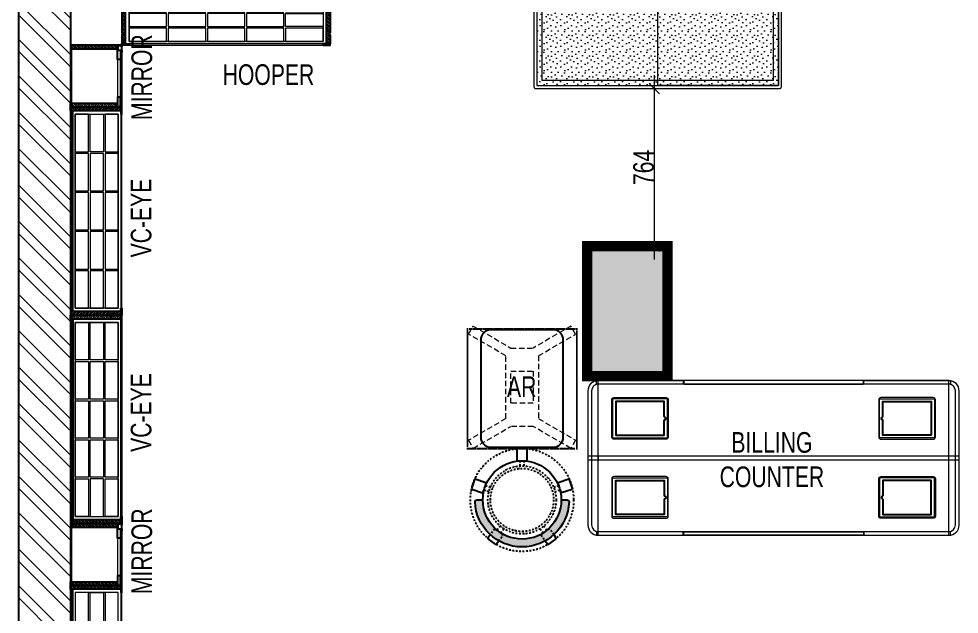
# Model space of a CAD drawing. Header units: feet. Extents: x 9895686 to 9903211, y -6853034 to -6842446.
# Drawn here: x 9895686 to 9900245, y -6848220 to -6845333 of the extents above; entities that cross this region are included whole.
import ezdxf

# ---------------------------------------------------------------- set-up
doc = ezdxf.new("R2010")
doc.units = ezdxf.units.FT
doc.header["$LTSCALE"] = 33
doc.header["$MEASUREMENT"] = 0
doc.header["$PDMODE"] = 3
doc.header["$PDSIZE"] = -1
for name, pattern in [('ACAD_ISO03W100', [30, 12, -18]), ('DASHDOT2', [0.5, 0.25, -0.125, 0, -0.125]), ('DOT', [0.25, 0, -0.25]), ('DOT2', [0.125, 0, -0.125]), ('HIDDEN2', [4.7624999999999975, 3.174999999999998, -1.587499999999999]), ('HIDDENX2', [0.75, 0.5, -0.25])]:
    doc.linetypes.add(name, pattern=pattern)
doc.layers.add('A-WALL', color=1, linetype='Continuous')
doc.layers.add('column', color=10, linetype='Continuous')
for name, color, linetype, lineweight in [('A-WALL HATCH', 251, 'Continuous', 5), ('column hatch', 5, 'Continuous', 0), ('HATCH', 9, 'Continuous', 9), ('LENS-HATCH', 251, 'Continuous', 5), ('LENS-TEXT', 31, 'Continuous', 5), ('LENS_DIMENSION', 193, 'Continuous', 0), ('LENS_TEXT', 31, 'Continuous', 5), ('LK-FF&E FLOOR', 1, 'Continuous', 9), ('LK-FF&E WALL', 1, 'Continuous', 9), ('LK-MIRROR', 133, 'Continuous', 13), ('LN-ELEVATION-1', 81, 'Continuous', 25), ('LN-ELEVATION-2', 103, 'Continuous', 20), ('LN-ELEVATION-3', 125, 'Continuous', 18), ('LN-ELEVATION-4', 145, 'Continuous', 13), ('LN-ELEVATION-5', 167, 'Continuous', 5), ('LN-HATCH', 251, 'Continuous', 0), ('PLANO-TXT', 252, 'Continuous', 5)]:
    doc.layers.add(name, color=color, linetype=linetype, lineweight=lineweight)
doc.styles.add('LK TXT', font='GILC____.TTF', dxfattribs={"height": 100})
doc.styles.get("Standard").update_dxf_attribs({"font": 'GILC____.TTF'})
doc.dimstyles.new('100MM', dxfattribs={"dimtxt": 100, "dimasz": 50, "dimexe": 65, "dimexo": 65, "dimtad": 1, "dimdec": 0, "dimtxsty": 'Standard', "dimblk": 'OBLIQUE', "dimcen": 2.5, "dimdle": 65, "dimclrd": 256, "dimclre": 256, "dimclrt": 1, "dimadec": 0, "dimazin": 0, "dimtfac": 1, "dimtdec": 0, "dimtmove": 1, "dimatfit": 3, "dimfxl": 1, "dimlwd": -1, "dimlwe": -1, "dimarcsym": 0})
pattern_1 = [(45, (7858558.917008298, 3503823.203216763), (-4.490128060534575, 4.490128060534575), [])]
pattern_2 = [(45, (7858054.083674966, 3504049.203216764), (-4.490128060534575, 4.490128060534575), [])]

# ---------------------------------------------------------------- blocks, each defined once
blk = doc.blocks.new('A$Ca0fa8df8')
at = {"layer": 'A-WALL HATCH'}
h = blk.add_hatch(dxfattribs=at)
h.set_pattern_fill('ANSI32', color=256, scale=333)
h.set_pattern_definition([(45, (-4295573.609453732, 5466910.072039519), (-88.29995930067012, 88.29995930067012), []), (45, (-4295514.742814297, 5466910.072039519), (-88.29995930067012, 88.29995930067012), [])])
h.paths.add_polyline_path([(-9500, 7525), (-1015, 7525), (-1014.999999996274, 4529.999999999069), (-1265, 4530.000000000931), (-1265, 7275), (-9500, 7275)])
at = {"layer": 'column hatch'}
h = blk.add_hatch(color=251, dxfattribs=at)
h.dxf.hatch_style = 1
h.paths.add_polyline_path([(-9500, 7135), (-9500, 7525), (-9830, 7525), (-9830, 7135)])
h.paths.add_polyline_path([(-6685.000094885937, 4380), (-6685, 4780), (-7315, 4780), (-7315, 4630), (-7314.999978144654, 4380)])
h.paths.add_polyline_path([(-3990.000229948201, 4380), (-3990, 4770), (-4620, 4770), (-4620, 4380)])
at = {"layer": 'A-WALL'}
blk.add_lwpolyline([(-9500, 7525), (-1015, 7525), (-1014.999999996274, 4529.999999999069), (-1265, 4530.000000000931), (-1265, 7275), (-9500, 7275)], close=True, dxfattribs=at)
at = {"layer": 'column'}
blk.add_lwpolyline([(-3990.000229948201, 4770), (-4620, 4770), (-4620, 4380), (-3990.000229948201, 4380)], close=True, dxfattribs=at)
blk = doc.blocks.new('VC HD 1010')
at = {"layer": 'LN-HATCH', "ltscale": 0.5}
h = blk.add_hatch(dxfattribs=at)
h.set_pattern_fill('ANSI31', color=256, scale=2)
h.set_pattern_definition([(45, (3761554.586240421, 1795022.935917533), (-4.490128060534575, 4.490128060534575), [])])
h.paths.add_polyline_path([(-505.166666666977, 24), (-505.166666666977, -166), (-499.1666666669771, -166), (-499.1666666669771, -176), (-505.166666666977, -176), (-505.166666666977, -220), (-487.1666666669772, -220), (-487.1666666669772, 24)])
h = blk.add_hatch(dxfattribs=at)
h.set_pattern_fill('ANSI31', color=256, scale=2)
h.set_pattern_definition(pattern_1)
h.paths.add_polyline_path([(504.8333333330228, 24), (504.8333333330228, -166), (498.8333333330228, -166), (498.8333333330228, -176), (504.8333333330228, -176), (504.8333333330228, -220), (486.8333333330228, -220), (486.8333333330228, 24)])
h = blk.add_hatch(dxfattribs=at)
h.set_pattern_fill('ANSI31', color=256, scale=2)
h.set_pattern_definition([(45, (7858741.917008297, 3503823.203216763), (-4.490128060534575, 4.490128060534575), [])])
h.paths.add_polyline_path([(-470.1666666669772, -220), (-470.1666666669772, -226), (-505.166666666977, -226), (-505.166666666977, -220)])
h = blk.add_hatch(dxfattribs=at)
h.set_pattern_fill('ANSI31', color=256, scale=2)
h.set_pattern_definition(pattern_1)
h.paths.add_polyline_path([(476.8333333330228, -220), (476.8333333330228, -226), (511.8333333330228, -226), (511.8333333330228, -220)])
at = {"layer": 'LN-ELEVATION-1', "ltscale": 0.5}
for points in [[(-505.166666666977, 24), (-505.166666666977, -166), (-499.1666666669771, -166), (-499.1666666669771, -176), (-505.166666666977, -176), (-505.166666666977, -220), (-487.1666666669772, -220), (-487.1666666669772, 24)], [(486.8333333330228, 12), (-487.1666666669772, 12), (-487.1666666669772, 18), (486.8333333330228, 18)], [(504.8333333330228, 24), (504.8333333330228, -166), (498.8333333330228, -166), (498.8333333330228, -176), (504.8333333330228, -176), (504.8333333330228, -220), (486.8333333330228, -220), (486.8333333330228, 24)], [(-470.1666666669772, -220), (-470.1666666669772, -226), (-505.166666666977, -226), (-505.166666666977, -220)], [(469.8333333330228, -220), (469.8333333330228, -226), (504.8333333330228, -226), (504.8333333330228, -220)]]:
    blk.add_lwpolyline(points, close=True, dxfattribs=at)
at = {"layer": 'LN-ELEVATION-2', "ltscale": 0.5}
blk.add_lwpolyline([(470.1666666674428, 0), (-470.1666666674428, 0), (-470.1666666674428, -208), (470.1666666674428, -208)], close=True, dxfattribs=at)
at = {"layer": 'LN-ELEVATION-3', "ltscale": 0.5}
for p, q in [((-487.1666666669772, 24), (486.8333333330228, 24)), ((-470.1666666669772, -220), (469.8333333330228, -220)), ((469.8333333330228, -226), (-470.1666666669772, -226))]:
    blk.add_line(p, q, dxfattribs=at)
for points in [[(-470.1666666674428, 0), (-288.5000000004657, 0), (-288.5000000004657, -64), (-470.1666666674428, -64)], [(-280.5000000004657, 0), (-98.83333333348855, 0), (-98.83333333348855, -64), (-280.5000000004657, -64)], [(-90.83333333348855, 0), (90.83333333348855, 0), (90.83333333348855, -64), (-90.83333333348855, -64)], [(98.83333333348855, 0), (280.5000000004657, 0), (280.5000000004657, -64), (98.83333333348855, -64)], [(288.5000000004657, 0), (470.1666666674428, 0), (470.1666666674428, -64), (288.5000000004657, -64)], [(-470.1666666674428, -136), (-288.5000000004657, -136), (-288.5000000004657, -72), (-470.1666666674428, -72)], [(-280.5000000004657, -72), (-98.83333333348855, -72), (-98.83333333348855, -136), (-280.5000000004657, -136)], [(-90.83333333348855, -72), (90.83333333348855, -72), (90.83333333348855, -136), (-90.83333333348855, -136)], [(98.83333333348855, -72), (280.5000000004657, -72), (280.5000000004657, -136), (98.83333333348855, -136)], [(288.5000000004657, -72), (470.1666666674428, -72), (470.1666666674428, -136), (288.5000000004657, -136)], [(-470.1666666674428, -144), (-288.5000000004657, -144), (-288.5000000004657, -208), (-470.1666666674428, -208)], [(-280.5000000004657, -144), (-98.83333333348855, -144), (-98.83333333348855, -208), (-280.5000000004657, -208)], [(-90.83333333348855, -144), (90.83333333348855, -144), (90.83333333348855, -208), (-90.83333333348855, -208)], [(98.83333333348855, -144), (280.5000000004657, -144), (280.5000000004657, -208), (98.83333333348855, -208)], [(288.5000000004657, -144), (470.1666666674428, -144), (470.1666666674428, -208), (288.5000000004657, -208)]]:
    blk.add_lwpolyline(points, close=True, dxfattribs=at)
blk = doc.blocks.new('MIRROR')
at = {"layer": 'LN-HATCH', "ltscale": 0.5}
h = blk.add_hatch(dxfattribs=at)
h.set_pattern_fill('ANSI31', color=256, scale=2)
h.set_pattern_definition([(45, (4060433.741624544, 1708720.786904081), (-4.490128060534575, 4.490128060534575), [])])
h.paths.add_polyline_path([(212.944788963403, 101.3407590774622), (230.944788963403, 101.3407590774622), (230.944788963403, -127.6592409225377), (212.944788963403, -127.6592409225377)])
h.paths.add_polyline_path([(230.944788963403, 95.34075907746227), (494.9447889634027, 95.34075907746227), (494.9447889634027, 101.3407590774622), (230.944788963403, 101.3407590774622)])
h.paths.add_polyline_path([(512.9447889634027, 101.3407590774622), (494.9447889634027, 101.3407590774622), (494.9447889634027, -127.6592409225377), (512.9447889634027, -127.6592409225377)])
at = {"layer": 'Defpoints'}
blk.add_lwpolyline([(512.9447889634027, 101.3407590774622), (212.944788963403, 101.3407590774622), (212.944788963403, -148.6592409225377), (512.9447889634027, -148.6592409225377)], close=True, dxfattribs=at)
at = {"layer": 'LN-ELEVATION-1'}
for points in [[(212.944788963403, 101.3407590774622), (230.944788963403, 101.3407590774622), (230.944788963403, -127.6592409225377), (212.944788963403, -127.6592409225377)], [(230.944788963403, 95.34075907746227), (494.9447889634027, 95.34075907746227), (494.9447889634027, 101.3407590774622), (230.944788963403, 101.3407590774622)], [(512.9447889634027, 101.3407590774622), (494.9447889634027, 101.3407590774622), (494.9447889634027, -127.6592409225377), (512.9447889634027, -127.6592409225377)], [(259.944788963403, -141.6592409225377), (259.944788963403, -127.6592409225377), (214.944788963403, -127.6592409225377), (214.944788963403, -148.6592409225377), (223.944788963403, -148.6592409225377), (223.944788963403, -147.1592409225377), (216.444788963403, -147.1592409225377), (216.444788963403, -141.6592409225377)], [(442.944788963403, -141.6592409225377), (442.944788963403, -127.6592409225377), (487.9447889634028, -127.6592409225377), (487.9447889634028, -148.6592409225377), (478.9447889634026, -148.6592409225377), (478.9447889634026, -147.1592409225377), (486.4447889634027, -147.1592409225377), (486.4447889634027, -141.6592409225377)], [(504.944788963403, -148.6592409225377), (504.944788963403, -147.1592409225377), (509.444788963403, -147.1592409225377), (509.444788963403, -129.1592409225377), (487.9447889634028, -129.1592409225377), (487.9447889634028, -127.6592409225377), (510.9447889634028, -127.6592409225377), (510.9447889634028, -148.6592409225377)]]:
    blk.add_lwpolyline(points, close=True, dxfattribs=at)
at = {"layer": 'LN-ELEVATION-2'}
blk.add_lwpolyline([(259.944788963403, -141.6592409225377), (442.944788963403, -141.6592409225377), (442.944788963403, -127.6592409225377), (259.944788963403, -127.6592409225377)], close=True, dxfattribs=at)
at = {"layer": 'LN-ELEVATION-2', "color": 4, "lineweight": 0}
blk.add_lwpolyline([(216.444788963403, -141.6592409225377), (486.4447889634027, -141.6592409225377), (486.4447889634027, -147.1592409225377), (216.444788963403, -147.1592409225377)], close=True, dxfattribs=at)
at = {"layer": 'LN-ELEVATION-4', "ltscale": 0.5}
blk.add_line((478.9447889634026, -148.6592409225377), (223.944788963403, -148.6592409225377), dxfattribs=at)
blk = doc.blocks.new('AR')
at = {"layer": 'LN-ELEVATION-2', "linetype": 'DOT', "lineweight": 25}
blk.add_lwpolyline([(0, 13.41378593863919), (530, 13.41378593863919), (530, 593.4137859386392), (0, 593.4137859386392)], close=True, dxfattribs=at)
at = {"layer": 'LN-ELEVATION-2', "lineweight": 25}
blk.add_lwpolyline([(465, 68.22063546301797), (465, 538.2206354630179, 0.4142135623730951), (415, 588.2206354630177), (115, 588.2206354630177, 0.4142135623730951), (65, 538.2206354630179), (65, 68.22063546301797, 0.4142135623730951), (115, 18.22063546301797), (415, 18.22063546301797, 0.4142135623730951)], format="xyb", close=True, dxfattribs=at)
at = {"layer": 'LN-ELEVATION-4', "linetype": 'HIDDEN2', "ltscale": 0.25}
for points in [[(185.8456009030342, 448.8780772723258), (5.888936847448348, 554.0078910568263), (28.48512306064368, 593.350836840691), (211.0874861851335, 486.6754184374586)], [(344.154399111867, 448.8780772762837), (524.1110631600021, 554.0078910947777), (501.5148769393563, 593.3508368753828), (318.9125138223171, 486.6754184374586)], [(211.0874861851335, 486.6754184376913), (318.9125138223171, 486.6754184376913)], [(185.8456009030342, 144.472759603057), (185.8456009030342, 448.8780772723258)], [(344.154399111867, 448.8780772762837), (344.154399111867, 144.4727595990989)], [(185.8456009030342, 144.472759603057), (5.888936847448348, 39.34294581855647), (28.48512306064368, 3.46917659e-08), (211.0874861851335, 106.6754184379242)], [(344.154399111867, 144.4727595990989), (524.1110631600021, 39.34294578060508), (501.5148769393563, 0), (318.9125138223171, 106.6754184379242)], [(318.9125138223171, 106.6754184376914), (211.0874861851335, 106.6754184376914)]]:
    blk.add_lwpolyline(points, dxfattribs=at)
blk.add_lwpolyline([(210.8456009030342, 373.9866790841333), (319.154399111867, 373.9866790841333), (319.154399111867, 219.3641577917151), (210.8456009030342, 219.3641577917151)], close=True, dxfattribs=at)
blk = doc.blocks.new('DR STOOL')
at = {"layer": 'HATCH'}
h = blk.add_hatch(dxfattribs=at)
h.set_pattern_fill('ANSI36', color=250, angle=-90.00000000000001)
h.set_pattern_definition([(315, (-227.8099174643867, 917.3997257252777), (6.173926083235043, -1.683798022700468), [7.9375, -1.587499999999999, 0, -1.587499999999999])])
edge = h.paths.add_edge_path()
edge.add_line((-190.0000000041909, 4.511094e-10), (-218.6899174675346, 4.511094e-10))
edge.add_arc((-218.6899174670689, 9.120000000388245), 9.119999999940092, 177.6119845363388, 269.9999999996136, ccw=False)
edge.add_arc((-1.8626451e-09, 3.565219e-10), 228.000000002257, 2.3880154632688004, 177.6119845367313, ccw=False)
edge.add_arc((218.6899174633436, 9.120000000497384), 9.120000000051716, -90.00000000034493, 2.3880154629299, ccw=False)
edge.add_line((218.6899174633436, 4.511094e-10), (190, 4.511094e-10))
edge.add_arc((-1.8626451e-09, 4.511094e-10), 190.000000001979, -1.27e-14, 180)
at = {"layer": 'LN-ELEVATION-1', "color": 1, "ltscale": 100}
for p, q in [((-165.2704676063731, 189.0243927398114), (-165.9069543029182, 185.0820035930228)), ((-165.9069543029182, 185.0820035930228), (-153.8003208162263, 168.3135803133482)), ((-128.6221585394814, 215.4841044476634), (-165.2704676063731, 189.0243927398114)), ((-124.7228340068832, 214.8545704018979), (-128.6221585394814, 215.4841044476634)), ((-112.6981821293011, 198.1996966340157), (-124.7228340068832, 214.8545704018979)), ((124.7553772013634, 214.9803744515593), (112.5488144652918, 198.2845540212292)), ((128.7014972954057, 215.5933048763618), (124.7553772013634, 214.9803744515593)), ((128.7014972954057, 215.5933048763618), (124.7553772013634, 214.9803744515593)), ((165.1911288509145, 188.915192311113), (128.7014972954057, 215.5933048763618)), ((165.1911288509145, 188.915192311113), (128.7014972954057, 215.5933048763618)), ((153.6734594982117, 168.4294150282658), (165.7973639420234, 185.0121775862135)), ((165.7973639420234, 185.0121775862135), (165.1911288509145, 188.915192311113)), ((165.7973639420234, 185.0121775862135), (165.1911288509145, 188.915192311113)), ((-191.2928382232785, -35.45407700946089), (-242.9550312487409, -52.24013893969095)), ((-187.9259491492994, -37.1695928365807), (-191.2928382232785, -35.45407700946089)), ((-184.1424400564283, -48.81403796559607), (-187.9259491492994, -37.1695928365807)), ((188.0651108901948, -36.96233201187715), (184.0504167033359, -49.19388854173303)), ((191.3981811110861, -35.27656588272658), (188.0651108901948, -36.96233201187715)), ((243.0100176925771, -52.21682526778022), (191.3981811110861, -35.27656588272658)), ((-242.9550312487409, -52.24013893969095), (-244.7482102331705, -55.75945052818861)), ((-244.7482102331705, -55.75945052818861), (-230.7800458371639, -98.74904560100549)), ((-227.2218665438704, -100.5620286722478), (-175.5596735184081, -83.7759667420105)), ((-173.8639617776498, -80.4479453730819), (-177.8421125086024, -68.2044548037811)), ((-175.5596735184081, -83.7759667420105), (-173.8639617776498, -80.4479453730819)), ((177.6922140880488, -68.56540505095472), (173.8739495249465, -80.1985000452405)), ((173.8739495249465, -80.1985000452405), (175.5794035866856, -83.5704969359358)), ((175.5794035866856, -83.5704969359358), (227.1912401677109, -100.5107563209894)), ((230.715890809428, -98.7280946081737), (244.8123673382215, -55.78040257930116)), ((244.8123673382215, -55.78040257930116), (243.0100176925771, -52.21682526778022)), ((-230.7800458371639, -98.74904560100549), (-227.2218665438704, -100.5620286722478)), ((227.1912401677109, -100.5107563209894), (230.715890809428, -98.7280946081737)), ((-22.72193054761737, -190.2142363802995), (-25.39390889601782, -192.886214728569)), ((-25.39390889601782, -192.886214728569), (-25.39390889601782, -247.2070584567482)), ((-10.47823652112856, -190.2142363802995), (-22.72193054761737, -190.2142363802995)), ((22.78362171910703, -190.2142363802995), (9.910054048988968, -190.2142363802995)), ((25.42475448176265, -192.8553691428751), (22.78362171910703, -190.2142363802995)), ((25.42475448176265, -247.1762128710543), (25.42475448176265, -192.8553691428751)), ((-25.39390889601782, -247.2070584567482), (-22.60096735274419, -250)), ((-22.60096735274419, -250), (22.60096735274419, -250)), ((22.60096735274419, -250), (25.42475448176265, -247.1762128710543))]:
    blk.add_line(p, q, dxfattribs=at)
at = {"layer": 'LN-ELEVATION-1', "linetype": 'DASHDOT2'}
for p, q in [((-92.92521573789418, 170.8129362839827), (-112.6981821293011, 198.1996966340157)), ((112.5488144652918, 198.2845540212292), (92.69529851106927, 171.1294289919315)), ((-153.8003208162263, 168.3135803133482), (-134.1093360339291, 141.0403694751003)), ((-134.1093360339291, 141.0403694751003), (-130.4219571123831, 140.4450534014686)), ((-130.4219571123831, 140.4450534014686), (-119.9844727469608, 147.9808124662595)), ((-119.9844727469608, 147.9808124662595), (-105.3687285655178, 126.9741353208374)), ((-103.4542870586738, 159.9154408004979), (-93.52748446213081, 167.0824927485227)), ((-88.15393704269081, 139.4771787207864), (-103.4542870586738, 159.9154408004979)), ((-93.52748446213081, 167.0824927485227), (-92.92521573789418, 170.8129362839827)), ((103.6608748426661, 159.8406005539291), (88.19885099539533, 139.4487815762331)), ((92.69529851106927, 171.1294289919315), (93.26858203159645, 167.4385604566923)), ((93.26858203159645, 167.4385604566923), (103.6608748426661, 159.8406005539291)), ((105.4096150295809, 126.94019481352), (120.1194891873747, 147.8074627162714)), ((120.1194891873747, 147.8074627162714), (130.0033113472163, 140.5812532722048)), ((130.0033113472163, 140.5812532722048), (133.7372852512635, 141.1612321265929)), ((133.7372852512635, 141.1612321265929), (153.6734594982117, 168.4294150282658)), ((-159.954806596972, -40.49024384317454), (-184.1424400564283, -48.81403796559607)), ((184.0504167033359, -49.19388854173303), (159.8786162491887, -40.79004861696012)), ((-177.8421125086024, -68.2044548037811), (-153.4148110738024, -60.73628028803068)), ((153.3006618716754, -61.02382378749462), (177.6922140880488, -68.56540505095472)), ((-10.92024635523557, -164.6382343793375), (-10.47823652112856, -190.2142363802995)), ((9.910054048988968, -190.2142363802995), (10.35584833659231, -164.674698740353))]:
    blk.add_line(p, q, dxfattribs=at)
at = {"layer": 'LN-ELEVATION-1', "color": 1, "ltscale": 100}
blk.add_lwpolyline([(-190.0000000023283, 0), (-218.6899174656719, 0, -0.4264743413925903), (-227.8019973598421, 9.5, -0.959166304662544), (227.8019973593764, 9.5, -0.4264743413925903), (218.6899174647406, 0), (190.0000000013969, 0)], format="xyb", dxfattribs=at)
at = {"layer": 'LN-ELEVATION-1', "linetype": 'DASHDOT2'}
for radius in [250, 165, 153]:
    blk.add_circle((0, 0), radius, dxfattribs=at)
at = {"layer": 'LN-ELEVATION-1', "color": 1, "ltscale": 100}
blk.add_circle((0, 0), 190, dxfattribs=at)
blk = doc.blocks.new('I-PAD Frame')
at = {"color": 3, "linetype": 'Continuous'}
blk.add_lwpolyline([(357868.7410323084, -232321.1361381283), (358122.7410323085, -232321.1361381283, 0.4142135623713902), (358132.7410323086, -232311.1361381283), (358132.7410323086, -232129.1361381283, 0.4142135623713902), (358122.7410323085, -232119.1361381283), (357868.7410323084, -232119.1361381283, 0.4142135623713902), (357858.7410323085, -232129.1361381283), (357858.7410323085, -232311.1361381283, 0.4142135623713902)], format="xyb", close=True, dxfattribs=at)
at = {"color": 3, "linetype": 'Continuous', "lineweight": 25}
blk.add_lwpolyline([(358113.2410323085, -232229.6755301424), (358113.2410323085, -232302.1361381283), (357878.2410323086, -232302.1361381283), (357878.2410323086, -232138.1361381283), (358113.2410323085, -232138.1361381283), (358113.2410323085, -232210.5967461141, 0.3275382217372251), (358114.6410323081, -232212.5046245168, -0.733799385757267), (358114.6410323086, -232227.7676517396, 0.3275382217372252)], format="xyb", close=True, dxfattribs=at)
blk = doc.blocks.new('Billing Counter 1800')
at = {"color": 5, "linetype": 'HIDDENX2', "ltscale": 0.025}
for p, q in [((-849.9999978118577, -374.9978339364752), (-850.0000002956948, 375)), ((849.9999976539983, -374.9978339364752), (850.0000001378356, 375))]:
    blk.add_line(p, q, dxfattribs=at)
at = {"color": 0, "linetype": 'Continuous'}
for p, q in [((850, 375), (-850, 375)), ((900, -325), (900, 325)), ((-850, -375), (850, -375))]:
    blk.add_line(p, q, dxfattribs=at)
at = {"color": 2, "linetype": 'Continuous'}
blk.add_line((849, -375), (849.9999976539983, -374.9978339364752), dxfattribs=at)
at = {"color": 2, "linetype": 'HIDDENX2', "ltscale": 0.025}
for points in [[(-857.9999984272289, 375), (-437.4115580061916, 375), (-437.4115580851212, 358), (-857.9999985061586, 358)], [(435.3333326776046, 375), (-435.2551077436656, 375), (-435.2551076647359, 358), (435.3333327565342, 358)], [(437.3333327565342, 375), (857.9217731775715, 375), (857.9217730986419, 358), (437.3333326776046, 358)], [(-857.9999984272289, -375), (-437.4115580061916, -375), (-437.4115580851212, -358), (-857.9999985061586, -358)], [(435.3333326776046, -375), (-435.2551077436656, -375), (-435.2551076647359, -358), (435.3333327563014, -358)], [(437.3333327563013, -375), (857.9217731775715, -375), (857.9217730986419, -358), (437.3333326776046, -358)]]:
    blk.add_lwpolyline(points, close=True, dxfattribs=at)
at = {"color": 5, "linetype": 'Continuous'}
for points in [[(-780.9166655030566, 97.25000000000001), (-513.9166655030567, 97.25000000000001), (-513.9166655030567, 286.25), (-780.9166655030566, 286.25)], [(780.9166655030566, 97.25000000000001), (513.9166655030567, 97.25000000000001), (513.9166655030567, 286.25), (780.9166655030566, 286.25)], [(-780.9166655030566, -97.25000000000001), (-513.9166655030567, -97.25000000000001), (-513.9166655030567, -286.25), (-780.9166655030566, -286.25)], [(780.9166655030566, -97.25000000000001), (513.9166655030567, -97.25000000000001), (513.9166655030567, -286.25), (780.9166655030566, -286.25)]]:
    blk.add_lwpolyline(points, close=True, dxfattribs=at)
at = {"color": 5, "linetype": 'HIDDENX2', "ltscale": 0.025}
blk.add_lwpolyline([(850, 8.5), (-850, 8.5), (-850, -8.5), (850, -8.5)], close=True, dxfattribs=at)
at = {"color": 0, "linetype": 'Continuous'}
for centre, radius, start, end in [((-850, 325), 50.0000000000291, 90, 180), ((849.999999999767, 325), 50.00000000005822, 0, 90), ((849.999999999767, -325), 50.0000000000291, 270, 0)]:
    blk.add_arc(centre, radius, start, end, dxfattribs=at)
at = {"layer": 'LN-ELEVATION-2'}
blk.add_line((-900, 325), (-900, -325), dxfattribs=at)
for points in [[(850, 375), (-850, 375, 0.4142135623725836), (-900, 325), (-900, -325, 0.4142135623725836), (-850, -375), (850, -375, 0.4142135623725837), (900, -325), (900, 325, 0.4142135623725836)], [(850, 357), (-850, 357, 0.4142135623730951), (-882, 325), (-882, -325, 0.4142135623730951), (-850, -357), (850, -357, 0.4142135623730951), (882, -325), (882, 325, 0.4142135623730951)]]:
    blk.add_lwpolyline(points, format="xyb", close=True, dxfattribs=at)
blk.add_lwpolyline([(-900, -8.5), (900, -8.5), (900, 8.5), (-900, 8.5)], close=True, dxfattribs=at)
blk.add_arc((-850, -325), 50.00000000005822, 180, 270, dxfattribs=at)
at = {"color": 2, "linetype": 'Continuous', "xscale": -1, "rotation": 180}
blk.add_blockref('I-PAD Frame', (-358643.1576978308, -232028.3861380983), dxfattribs=at)
at = {"color": 2, "linetype": 'Continuous', "rotation": 180}
blk.add_blockref('I-PAD Frame', (358643.1576977922, -232028.3861381579), dxfattribs=at)
at = {"color": 2, "linetype": 'Continuous'}
blk.add_blockref('I-PAD Frame', (-358643.1576978113, 232028.3861381281), dxfattribs=at)
at = {"color": 2, "linetype": 'Continuous', "xscale": -1}
blk.add_blockref('I-PAD Frame', (358643.1576978117, 232028.3861381281), dxfattribs=at)
at = {"layer": 'LENS-TEXT', "color": 0, "linetype": 'Continuous', "ltscale": 3, "insert": (-7.865375894587486, -8.871815700083971), "char_height": 100, "attachment_point": 5, "style": 'LK TXT'}
blk.add_mtext_dynamic_manual_height_columns('BILLING COUNTER', width=353.0555573365615, gutter_width=0.5, heights=[0], dxfattribs=at)
blk = doc.blocks.new('2 seater bench')
at = {"layer": 'LENS-HATCH', "lineweight": 0}
h = blk.add_hatch(dxfattribs=at)
h.set_pattern_fill('STIP1', color=177, scale=100, angle=269.9999999999999, pattern_type=2)
h.set_pattern_definition([(270, (6617251.078707985, -170421.6063060569), (100, -1.516e-13), [0, -100]), (270, (6617235.078707984, -170433.6063060569), (100, -1.516e-13), [0, -100]), (270, (6617211.078707985, -170428.6063060569), (100, -1.516e-13), [0, -100]), (270, (6617188.078707985, -170463.6063060569), (100, -1.516e-13), [0, -100]), (270, (6617224.078707985, -170460.6063060569), (100, -1.516e-13), [0, -100]), (270, (6617248.078707985, -170487.6063060569), (100, -1.516e-13), [0, -100]), (270, (6617255.078707985, -170452.6063060569), (100, -1.516e-13), [0, -100]), (270, (6617214.078707985, -170494.6063060569), (100, -1.516e-13), [0, -100]), (270, (6617182.078707985, -170489.6063060569), (100, -1.516e-13), [0, -100]), (270, (6617167.078707985, -170415.6063060568), (100, -1.516e-13), [0, -100]), (270, (6617187.078707985, -170433.6063060569), (100, -1.516e-13), [0, -100]), (270, (6617168.078707984, -170447.6063060569), (100, -1.516e-13), [0, -100]), (270, (6617232.078707985, -170508.6063060569), (100, -1.516e-13), [0, -100]), (270, (6617207.078707984, -170476.6063060568), (100, -1.516e-13), [0, -100]), (270, (6617240.078707984, -170468.6063060569), (100, -1.516e-13), [0, -100]), (270, (6617231.078707984, -170485.6063060569), (100, -1.516e-13), [0, -100]), (270, (6617204.078707985, -170449.6063060568), (100, -1.516e-13), [0, -100]), (270, (6617258.078707984, -170477.6063060569), (100, -1.516e-13), [0, -100]), (270, (6617199.078707984, -170508.6063060569), (100, -1.516e-13), [0, -100]), (270, (6617169.078707985, -170505.6063060569), (100, -1.516e-13), [0, -100])])
h.paths.add_polyline_path([(585, 210), (0, 210), (0, -210), (585, -210)])
h.paths.add_polyline_path([(0, 245), (0, -210)])
h.paths.add_polyline_path([(-585, 210), (0, 210), (0, -210), (-585, -210)])
at = {"layer": 'LN-ELEVATION-2', "ltscale": 0.5}
for points in [[(-585, 210), (0, 210), (0, -210), (-585, -210)], [(585.0000000009313, 210), (0, 210), (0, -210), (585.0000000009313, -210)]]:
    blk.add_lwpolyline(points, close=True, dxfattribs=at)
at = {"layer": 'LN-ELEVATION-5', "ltscale": 0.5}
blk.add_lwpolyline([(590, 225), (-590, 225, 0.4142135623730951), (-600, 215), (-600, -215, 0.4142135623730951), (-590, -225), (590, -225, 0.4142135623730951), (600, -215), (600, 215, 0.4142135623730951)], format="xyb", close=True, dxfattribs=at)
blk.add_lwpolyline([(585, 210), (-585, 210), (-585, -210), (585, -210)], close=True, dxfattribs=at)
at = {"layer": 'LN-ELEVATION-5', "linetype": 'HIDDEN2', "ltscale": 11}
blk.add_lwpolyline([(-560, 185), (560.0000000009313, 185), (560.0000000009313, -185), (-560, -185)], close=True, dxfattribs=at)
blk = doc.blocks.new('_Oblique')
at = {"color": 0, "lineweight": -2}
blk.add_line((-0.5, -0.5), (0.5, 0.5), dxfattribs=at)
blk = doc.blocks.new('*D48')
at = {"layer": 'Defpoints', "color": 0}
for p in [(9898635.897204155, -6845671.661911323), (9898766.853648715, -6845671.661911323), (9898635.897204155, -6846435.843478483)]:
    blk.add_point(p, dxfattribs=at)
at = {"layer": 'LENS_DIMENSION'}
blk.add_line((9898766.853648715, -6846500.843478483), (9898766.853648715, -6845606.661911323), dxfattribs=at)
at = {"layer": 'LENS_DIMENSION', "linetype": 'DOT2'}
for p, q in [((9898700.897204155, -6845671.661911323), (9898831.853648715, -6845671.661911323)), ((9898700.897204155, -6846435.843478483), (9898831.853648715, -6846435.843478483))]:
    blk.add_line(p, q, dxfattribs=at)
at = {"layer": 'LENS_DIMENSION', "xscale": 50, "yscale": 50, "zscale": 50}
for p, rotation in [((9898766.853648715, -6845671.661911323), 90), ((9898766.853648715, -6846435.843478483), 270)]:
    blk.add_blockref('_Oblique', p, dxfattribs=dict(at, rotation=rotation))
at = {"layer": 'LENS_DIMENSION', "color": 1, "insert": (9898715.102195224, -6846053.752694904), "char_height": 100, "attachment_point": 5, "rotation": 90}
blk.add_mtext('764', dxfattribs=at)
blk = doc.blocks.new('VC HD 1200')
at = {"layer": 'LN-HATCH', "ltscale": 0.5}
h = blk.add_hatch(dxfattribs=at)
h.set_pattern_fill('ANSI31', color=256, scale=2)
h.set_pattern_definition([(45, (3760859.752907088, 1795248.935917533), (-4.490128060534575, 4.490128060534575), [])])
h.paths.add_polyline_path([(-1200, 250), (-1200, 60), (-1194, 60), (-1194, 50), (-1200, 50), (-1200, 6), (-1182, 6), (-1182, 250)])
h = blk.add_hatch(dxfattribs=at)
h.set_pattern_fill('ANSI31', color=256, scale=2)
h.set_pattern_definition(pattern_2)
h.paths.add_polyline_path([(0, 250), (0, 60), (-6, 60), (-6, 50), (0, 50), (0, 6), (-18, 6), (-18, 250)])
h = blk.add_hatch(dxfattribs=at)
h.set_pattern_fill('ANSI31', color=256, scale=2)
h.set_pattern_definition([(45, (7858047.083674965, 3504049.203216764), (-4.490128060534575, 4.490128060534575), [])])
h.paths.add_polyline_path([(-1165, 6), (-1165, 0), (-1200, 0), (-1200, 6)])
h = blk.add_hatch(dxfattribs=at)
h.set_pattern_fill('ANSI31', color=256, scale=2)
h.set_pattern_definition(pattern_2)
h.paths.add_polyline_path([(-28, 6), (-28, 0), (0, 0), (0, 6)])
at = {"layer": 'LN-ELEVATION-1', "ltscale": 0.5}
for points in [[(-1200, 250), (-1200, 60), (-1194, 60), (-1194, 50), (-1200, 50), (-1200, 6), (-1182, 6), (-1182, 250)], [(-18, 238), (-1182, 238), (-1182, 244), (-18, 244)], [(0, 250), (0, 60), (-6, 60), (-6, 50), (0, 50), (0, 6), (-18, 6), (-18, 250)], [(-1165, 6), (-1165, 0), (-1200, 0), (-1200, 6)], [(-35, 6), (-35, 0), (0, 0), (0, 6)]]:
    blk.add_lwpolyline(points, close=True, dxfattribs=at)
at = {"layer": 'LN-ELEVATION-3', "ltscale": 0.5}
for p, q in [((-1182, 250), (-18, 250)), ((-1165, 6), (-35, 6)), ((-35, 0), (-1165, 0))]:
    blk.add_line(p, q, dxfattribs=at)
for points in [[(-1165.000000000465, 226), (-35, 226), (-35, 18), (-1165.000000000465, 18)], [(-1165.000000000465, 226), (-983.3333333334886, 226), (-983.3333333334886, 162), (-1165.000000000465, 162)], [(-975.3333333334886, 226), (-793.6666666665112, 226), (-793.6666666665112, 162), (-975.3333333334886, 162)], [(-785.6666666665112, 226), (-603.9999999995342, 226), (-603.9999999995342, 162), (-785.6666666665112, 162)], [(-595.9999999995342, 226), (-414.3333333325572, 226), (-414.3333333325572, 162), (-595.9999999995342, 162)], [(-406.3333333325572, 226), (-224.6666666655801, 226), (-224.6666666655801, 162), (-406.3333333325572, 162)], [(-216.6666666655801, 226), (-34.99999999860302, 226), (-34.99999999860302, 162), (-216.6666666655801, 162)], [(-1165.000000000465, 90), (-983.3333333334886, 90), (-983.3333333334886, 154), (-1165.000000000465, 154)], [(-975.3333333334886, 154), (-793.6666666665112, 154), (-793.6666666665112, 90), (-975.3333333334886, 90)], [(-785.6666666665112, 154), (-603.9999999995342, 154), (-603.9999999995342, 90), (-785.6666666665112, 90)], [(-595.9999999995342, 154), (-414.3333333325572, 154), (-414.3333333325572, 90), (-595.9999999995342, 90)], [(-406.3333333325572, 154), (-224.6666666655801, 154), (-224.6666666655801, 90), (-406.3333333325572, 90)], [(-216.6666666655801, 154), (-34.99999999860302, 154), (-34.99999999860302, 90), (-216.6666666655801, 90)], [(-1165.000000000465, 82), (-983.3333333334886, 82), (-983.3333333334886, 18), (-1165.000000000465, 18)], [(-975.3333333334886, 82), (-793.6666666665112, 82), (-793.6666666665112, 18), (-975.3333333334886, 18)], [(-785.6666666665112, 82), (-603.9999999995342, 82), (-603.9999999995342, 18), (-785.6666666665112, 18)], [(-595.9999999995342, 82), (-414.3333333325572, 82), (-414.3333333325572, 18), (-595.9999999995342, 18)], [(-406.3333333325572, 82), (-224.6666666655801, 82), (-224.6666666655801, 18), (-406.3333333325572, 18)], [(-216.6666666655801, 82), (-34.99999999860302, 82), (-34.99999999860302, 18), (-216.6666666655801, 18)]]:
    blk.add_lwpolyline(points, close=True, dxfattribs=at)

msp = doc.modelspace()

# ---------------------------------------------------------------- linework, layer by layer
at = {"layer": 'LK-MIRROR', "linetype": 'ACAD_ISO03W100', "ltscale": 0.05, "const_width": 50}
msp.add_lwpolyline([(9898440.897204151, -6846435.84347848), (9898830.897204151, -6846435.84347848), (9898830.897204151, -6847065.843248531), (9898440.897204151, -6847065.843248531)], close=True, dxfattribs=at)

# ---------------------------------------------------------------- block references
at = {"layer": 'LENS_DIMENSION', "rotation": 90}
msp.add_blockref('A$Ca0fa8df8', (9903210.897204151, -6842445.843248531), dxfattribs=at)
at = {"layer": 'LK-FF&E FLOOR', "rotation": 180}
for name, p in [('2 seater bench', (9898782.976552164, -6845446.661911319)), ('AR', (9898390.417896235, -6846822.839867067)), ('DR STOOL', (9898125.417896235, -6847666.253653007))]:
    msp.add_blockref(name, p, dxfattribs=at)
at = {"layer": 'LK-FF&E FLOOR'}
msp.add_blockref('Billing Counter 1800', (9899344.710014692, -6847462.525698055), dxfattribs=at)
at = {"layer": 'LK-FF&E WALL', "xscale": -1}
msp.add_blockref('VC HD 1010', (9896690.730537483, -6845234.843166571), dxfattribs=at)
at = {"layer": 'LK-FF&E WALL', "rotation": 90}
for name, p in [('MIRROR', (9896037.237963228, -6845973.787955535)), ('VC HD 1010', (9895959.897204151, -6847275.676499904)), ('MIRROR', (9896037.237963228, -6848293.787955534))]:
    msp.add_blockref(name, p, dxfattribs=at)
at = {"layer": 'LK-FF&E WALL', "xscale": -1, "rotation": 90}
for name, p in [('VC HD 1010', (9895959.897204151, -6846266.009833239)), ('VC HD 1200', (9896185.897204151, -6849280.843166572))]:
    msp.add_blockref(name, p, dxfattribs=at)

# ---------------------------------------------------------------- texts
at = {"layer": 'LENS-TEXT', "color": 0, "linetype": 'Continuous', "ltscale": 3, "insert": (9898123.760859331, -6847116.769208948), "char_height": 100, "attachment_point": 5, "style": 'LK TXT'}
msp.add_mtext_dynamic_manual_height_columns('AR', width=237.4408088319178, gutter_width=12.5, heights=[0], dxfattribs=at)
at = {"layer": 'LENS_TEXT', "linetype": 'Continuous', "ltscale": 3, "char_height": 100, "width": 324.4738372093023, "attachment_point": 5, "rotation": 90.0000000004952, "style": 'LK TXT'}
for insert in [(9896282.693651078, -6845616.120204984, -23744.04052932372), (9896282.693651078, -6847915.047302904, -23744.04052932372)]:
    msp.add_mtext('{\\C7;MIRROR}', dxfattribs=dict(at, insert=insert))
at = {"layer": 'PLANO-TXT', "linetype": 'Continuous', "ltscale": 3, "insert": (9896896.171729067, -6845604.345359578, -23744.04052932372), "char_height": 100, "width": 149.546511627907, "attachment_point": 5, "style": 'LK TXT'}
msp.add_mtext('HOOPER', dxfattribs=at)
at = {"layer": 'PLANO-TXT', "linetype": 'Continuous', "ltscale": 3, "char_height": 100, "width": 149.546511627907, "attachment_point": 5, "style": 'LK TXT'}
for insert, rotation in [((9896279.399397157, -6846299.260691713, -23744.04052932372), 89.99999999950491), ((9896279.399397157, -6847242.42564143, -23744.04052932372), 90.00000000049508)]:
    msp.add_mtext('VC-EYE', dxfattribs=dict(at, insert=insert, rotation=rotation))

# ---------------------------------------------------------------- dimensions: what is measured, and where the dimension line sits
at = {"layer": 'LENS_DIMENSION'}
dim = msp.add_linear_dim(base=(9898766.853648715, -6845671.661911323), p1=(9898635.897204153, -6846435.84347848), p2=(9898635.897204153, -6845671.661911319), angle=90, dimstyle='100MM', dxfattribs=at)
dim.commit()
dim.dimension.update_dxf_attribs({"geometry": '*D48', "text_midpoint": (9898715.102195224, -6846053.752694904)})

doc.saveas('drawing.dxf')
